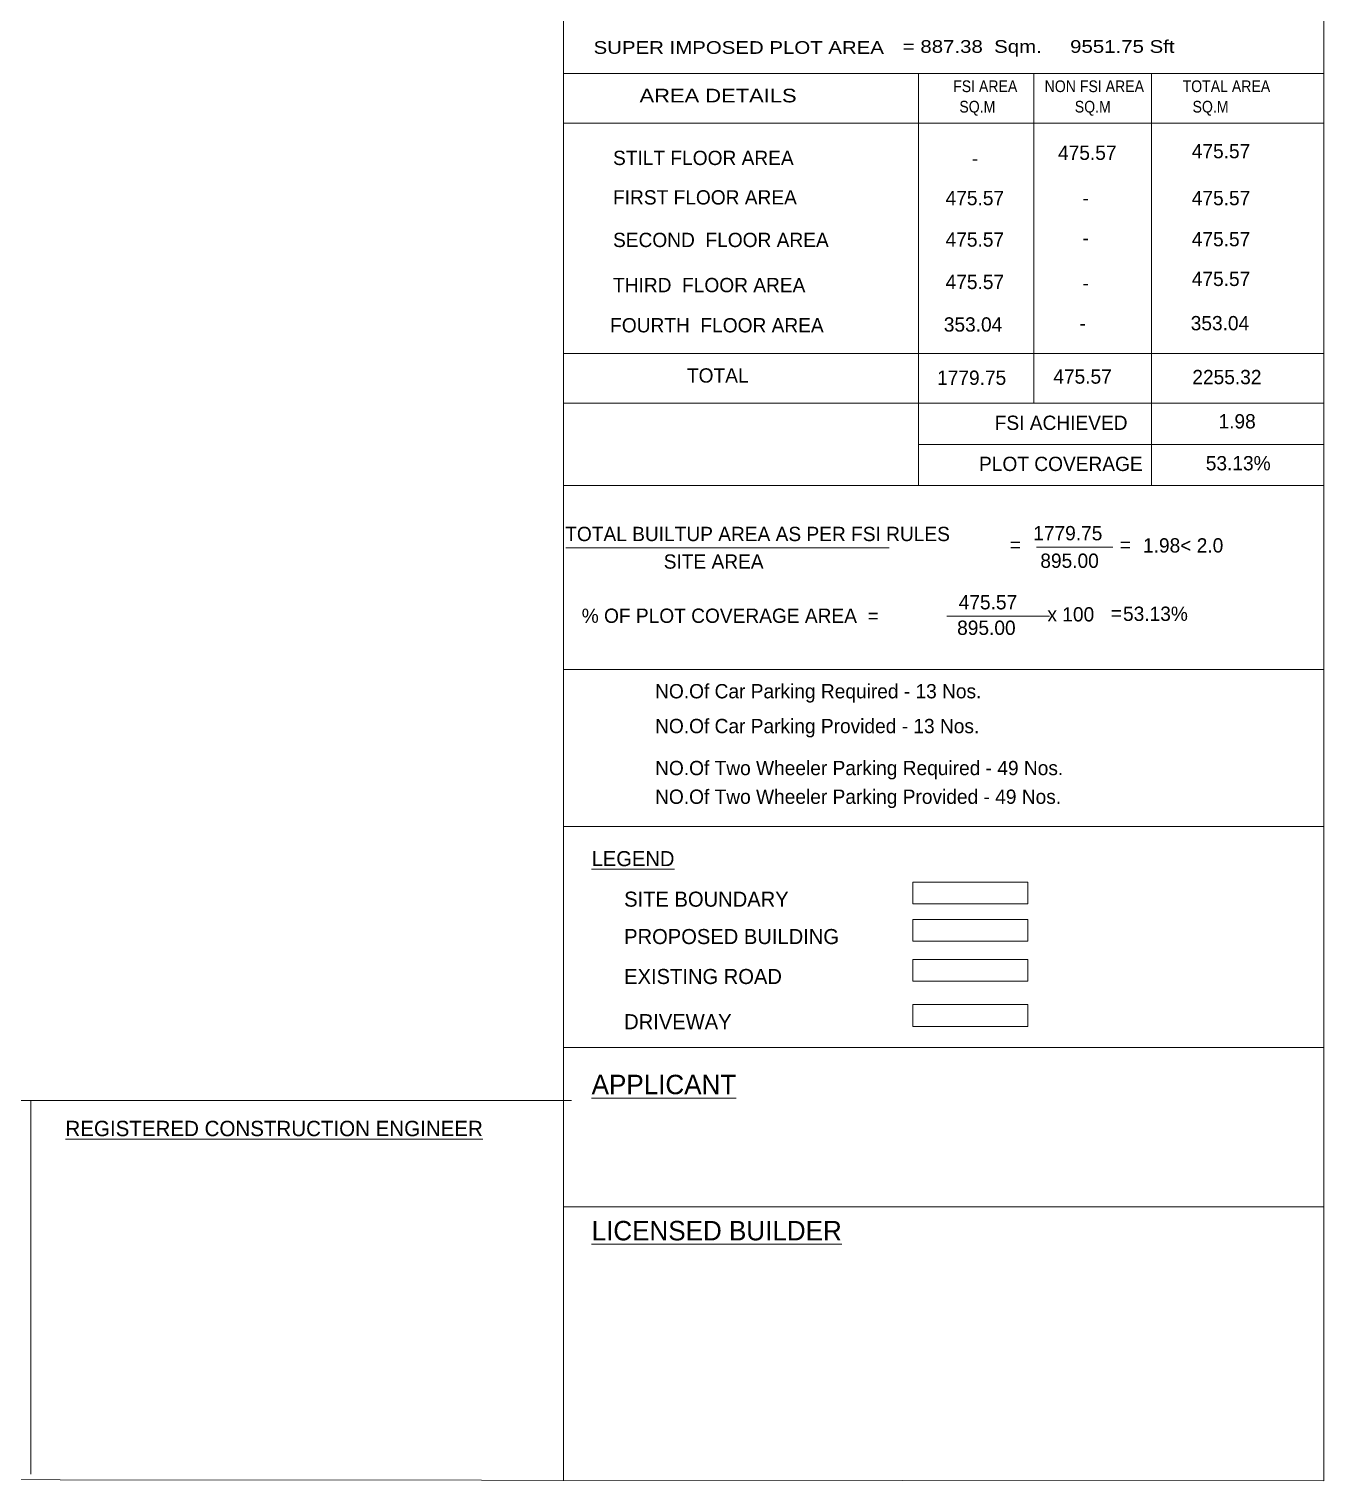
# Model space of a CAD drawing. Header units: metres. Extents: x -1560390 to -1560195, y 43232 to 43346.
# Drawn here: x -1560240.7 to -1560195.5, y 43243.8 to 43294.5 of the extents above; entities that cross this region are included whole.
import ezdxf

# ---------------------------------------------------------------- set-up
doc = ezdxf.new("R2010")
doc.units = ezdxf.units.M
doc.header["$LTSCALE"] = 750
doc.header["$MEASUREMENT"] = 0
doc.layers.get('0').update_dxf_attribs({"lineweight": 5})
doc.styles.add('BOLD', font='GOTHIC.TTF', dxfattribs={"height": 8.5})
doc.styles.add('sar dim', font='GOTHIC.TTF', dxfattribs={"height": 0.75})
doc.styles.add('THIN', font='', dxfattribs={"height": 8})
doc.styles.get('THIN').set_extended_font_data('Futura Lt BT')

msp = doc.modelspace()

# ---------------------------------------------------------------- linework, layer by layer
at = {"lineweight": 5, "ltscale": 0.05}
for p, q in [((-1560222.05889, 43345.92553), (-1560222.05889, 43243.75779)), ((-1560221.77566, 43257.06072), (-1560278.7741, 43257.06072)), ((-1560240.67817, 43257.06072), (-1560240.67817, 43243.99945))]:
    msp.add_line(p, q, dxfattribs=at)
at = {"lineweight": 5}
for p, q in [((-1560222.05889, 43292.9808), (-1560196.16322, 43292.9808)), ((-1560222.05889, 43292.9808), (-1560195.47173, 43292.9808)), ((-1560209.64876, 43278.56893), (-1560209.64876, 43292.9808)), ((-1560205.61391, 43281.44197), (-1560205.61391, 43292.9808)), ((-1560201.49676, 43278.56893), (-1560201.49676, 43292.9808)), ((-1560222.05889, 43291.24272), (-1560195.47173, 43291.24272)), ((-1560195.47173, 43283.17889), (-1560222.05889, 43283.17889)), ((-1560195.47173, 43281.44197), (-1560222.05889, 43281.44197)), ((-1560195.47173, 43280.00545), (-1560209.64876, 43280.00545)), ((-1560198.7666, 43278.56893), (-1560222.05889, 43278.56893)), ((-1560195.47173, 43278.56893), (-1560222.05889, 43278.56893)), ((-1560221.97588, 43276.388), (-1560210.67604, 43276.388)), ((-1560205.5182, 43276.41593), (-1560202.85414, 43276.41593)), ((-1560208.65706, 43274.00123), (-1560205.0679, 43274.00123)), ((-1560195.47173, 43272.1292), (-1560222.05889, 43272.1292)), ((-1560195.47173, 43266.64533), (-1560222.05889, 43266.64533)), ((-1560222.05889, 43258.9162), (-1560195.47173, 43258.9162)), ((-1560222.05889, 43253.34498), (-1560195.47173, 43253.34498))]:
    msp.add_line(p, q, dxfattribs=at)
for points in [[(-1560342.73649, 43346.05131), (-1560342.73649, 43243.88356), (-1560195.47173, 43243.75779), (-1560195.47173, 43345.92553)], [(-1560209.83815, 43264.70259), (-1560205.82627, 43264.70259), (-1560205.82627, 43263.93593), (-1560209.83815, 43263.93593)], [(-1560209.83815, 43263.39519), (-1560205.82627, 43263.39519), (-1560205.82627, 43262.62854), (-1560209.83815, 43262.62854)], [(-1560209.83815, 43261.99851), (-1560205.82627, 43261.99851), (-1560205.82627, 43261.23186), (-1560209.83815, 43261.23186)], [(-1560209.83815, 43260.41787), (-1560205.82627, 43260.41787), (-1560205.82627, 43259.65121), (-1560209.83815, 43259.65121)]]:
    msp.add_lwpolyline(points, close=True, dxfattribs=at)

# ---------------------------------------------------------------- texts
for s, height, style, width, p in [('SUPER IMPOSED PLOT AREA', 0.4446068, 'BOLD', 1.2, (-1560221.00448, 43293.66293)), ('= 887.38  Sqm.     9551.75 Sft ', 0.4446068, 'BOLD', 1.2, (-1560210.19488, 43293.69835)), ('FSI AREA', 0.409038, 'THIN', 0.9, (-1560208.43447, 43292.32556)), ('NON FSI AREA', 0.4090383, 'THIN', 0.9, (-1560205.2358, 43292.32556)), ('TOTAL AREA', 0.409038, 'THIN', 0.9, (-1560200.41418, 43292.32556)), ('AREA DETAILS', 0.4772113, 'BOLD', 1.2, (-1560219.39692, 43291.96632)), ('SQ.M', 0.409038, 'THIN', 0.9, (-1560208.2175, 43291.61102)), ('SQ.M', 0.409038, 'THIN', 0.9, (-1560204.18265, 43291.61102)), ('SQ.M', 0.409038, 'THIN', 0.9, (-1560200.06551, 43291.61102))]:
    msp.add_text(s, height=height, dxfattribs=dict(at, style=style, width=width)).set_placement(p)
for s, height, style, p in [('STILT FLOOR AREA', 0.4999357, 'THIN', (-1560220.32432, 43289.77489)), ('475.57', 0.499936, 'THIN', (-1560204.76813, 43289.95508)), ('475.57', 0.499936, 'THIN', (-1560200.09203, 43290.01213)), ('-', 0.49994, 'THIN', (-1560207.78343, 43289.75884)), ('FIRST FLOOR AREA', 0.4999357, 'THIN', (-1560220.32432, 43288.39511)), ('475.57', 0.499936, 'THIN', (-1560208.69829, 43288.37053)), ('475.57', 0.499936, 'THIN', (-1560200.09229, 43288.37053)), ('-', 0.49994, 'THIN', (-1560203.91814, 43288.37053)), ('SECOND  FLOOR AREA', 0.4999357, 'THIN', (-1560220.32432, 43286.90665)), ('475.57', 0.499936, 'THIN', (-1560208.69829, 43286.92059)), ('-', 0.49994, 'THIN', (-1560203.91814, 43286.97682)), ('475.57', 0.499936, 'THIN', (-1560200.09229, 43286.93434)), ('THIRD  FLOOR AREA', 0.4999357, 'THIN', (-1560220.32432, 43285.32793)), ('475.57', 0.499936, 'THIN', (-1560208.69829, 43285.43731)), ('-', 0.49994, 'THIN', (-1560203.91814, 43285.39809)), ('475.57', 0.499936, 'THIN', (-1560200.09229, 43285.54524)), ('FOURTH  FLOOR AREA', 0.4999357, 'THIN', (-1560220.42548, 43283.92245)), ('353.04', 0.499936, 'THIN', (-1560208.7612, 43283.95016)), ('-', 0.49994, 'THIN', (-1560204.0193, 43283.99261)), ('353.04', 0.499936, 'THIN', (-1560200.12951, 43283.99561)), ('TOTAL', 0.499936, 'THIN', (-1560217.74063, 43282.16662)), ('1779.75', 0.499936, 'THIN', (-1560208.99573, 43282.08788)), ('475.57', 0.499936, 'THIN', (-1560204.93293, 43282.12908)), ('2255.32', 0.499936, 'THIN', (-1560200.07271, 43282.11179)), ('1.98', 0.499936, 'THIN', (-1560199.15801, 43280.56336)), ('FSI ACHIEVED', 0.4999357, 'THIN', (-1560206.98183, 43280.51189)), ('PLOT COVERAGE', 0.4999357, 'THIN', (-1560207.52957, 43279.07537)), ('53.13%%%', 0.499936, 'THIN', (-1560199.60288, 43279.09846)), ('TOTAL BUILTUP AREA AS PER FSI RULES', 0.4999357, 'THIN', (-1560221.9958, 43276.62404)), ('1779.75', 0.499936, 'THIN', (-1560205.63476, 43276.65197)), ('=', 0.49994, 'THIN', (-1560206.45528, 43276.24905)), ('=', 0.49994, 'THIN', (-1560202.60907, 43276.24905)), ('1.98< 2.0', 0.499936, 'THIN', (-1560201.79682, 43276.22475)), ('SITE AREA', 0.499936, 'THIN', (-1560218.5532, 43275.65977)), ('895.00', 0.499936, 'THIN', (-1560205.38709, 43275.6877)), ('475.57', 0.499936, 'THIN', (-1560208.24054, 43274.23726)), ('% OF PLOT COVERAGE AREA  = ', 0.4999357, 'THIN', (-1560221.41884, 43273.7645)), ('x 100', 0.499936, 'THIN', (-1560205.13838, 43273.81398)), ('=', 0.49994, 'THIN', (-1560202.92931, 43273.85763)), ('53.13%%%  ', 0.499936, 'THIN', (-1560202.49623, 43273.83333)), ('895.00', 0.499936, 'THIN', (-1560208.29506, 43273.34403)), ('NO.Of Car Parking Required - 13 Nos.', 0.4999357, 'THIN', (-1560218.85332, 43271.12529)), ('NO.Of Car Parking Provided - 13 Nos.', 0.4999357, 'THIN', (-1560218.85332, 43269.90745)), ('NO.Of Two Wheeler Parking Required - 49 Nos.', 0.4999357, 'THIN', (-1560218.85332, 43268.43929)), ('NO.Of Two Wheeler Parking Provided - 49 Nos.', 0.4999357, 'THIN', (-1560218.85332, 43267.43605)), ('%%ULEGEND', 0.526488, 'sar dim', (-1560221.07223, 43265.2577)), ('SITE BOUNDARY', 0.526488, 'sar dim', (-1560219.93584, 43263.83977)), ('PROPOSED BUILDING', 0.526488, 'sar dim', (-1560219.93584, 43262.53238)), ('EXISTING ROAD', 0.526488, 'sar dim', (-1560219.93584, 43261.1357)), ('DRIVEWAY', 0.526488, 'sar dim', (-1560219.93584, 43259.55505)), ('%%UAPPLICANT', 0.6802484, 'sar dim', (-1560221.07223, 43257.282)), ('%%UREGISTERED CONSTRUCTION ENGINEER', 0.5366015, 'sar dim', (-1560239.4663, 43255.81548)), ('%%ULICENSED BUILDER', 0.6802484, 'sar dim', (-1560221.07223, 43252.17052))]:
    msp.add_text(s, height=height, dxfattribs=dict(at, style=style)).set_placement(p)

doc.saveas('drawing.dxf')
